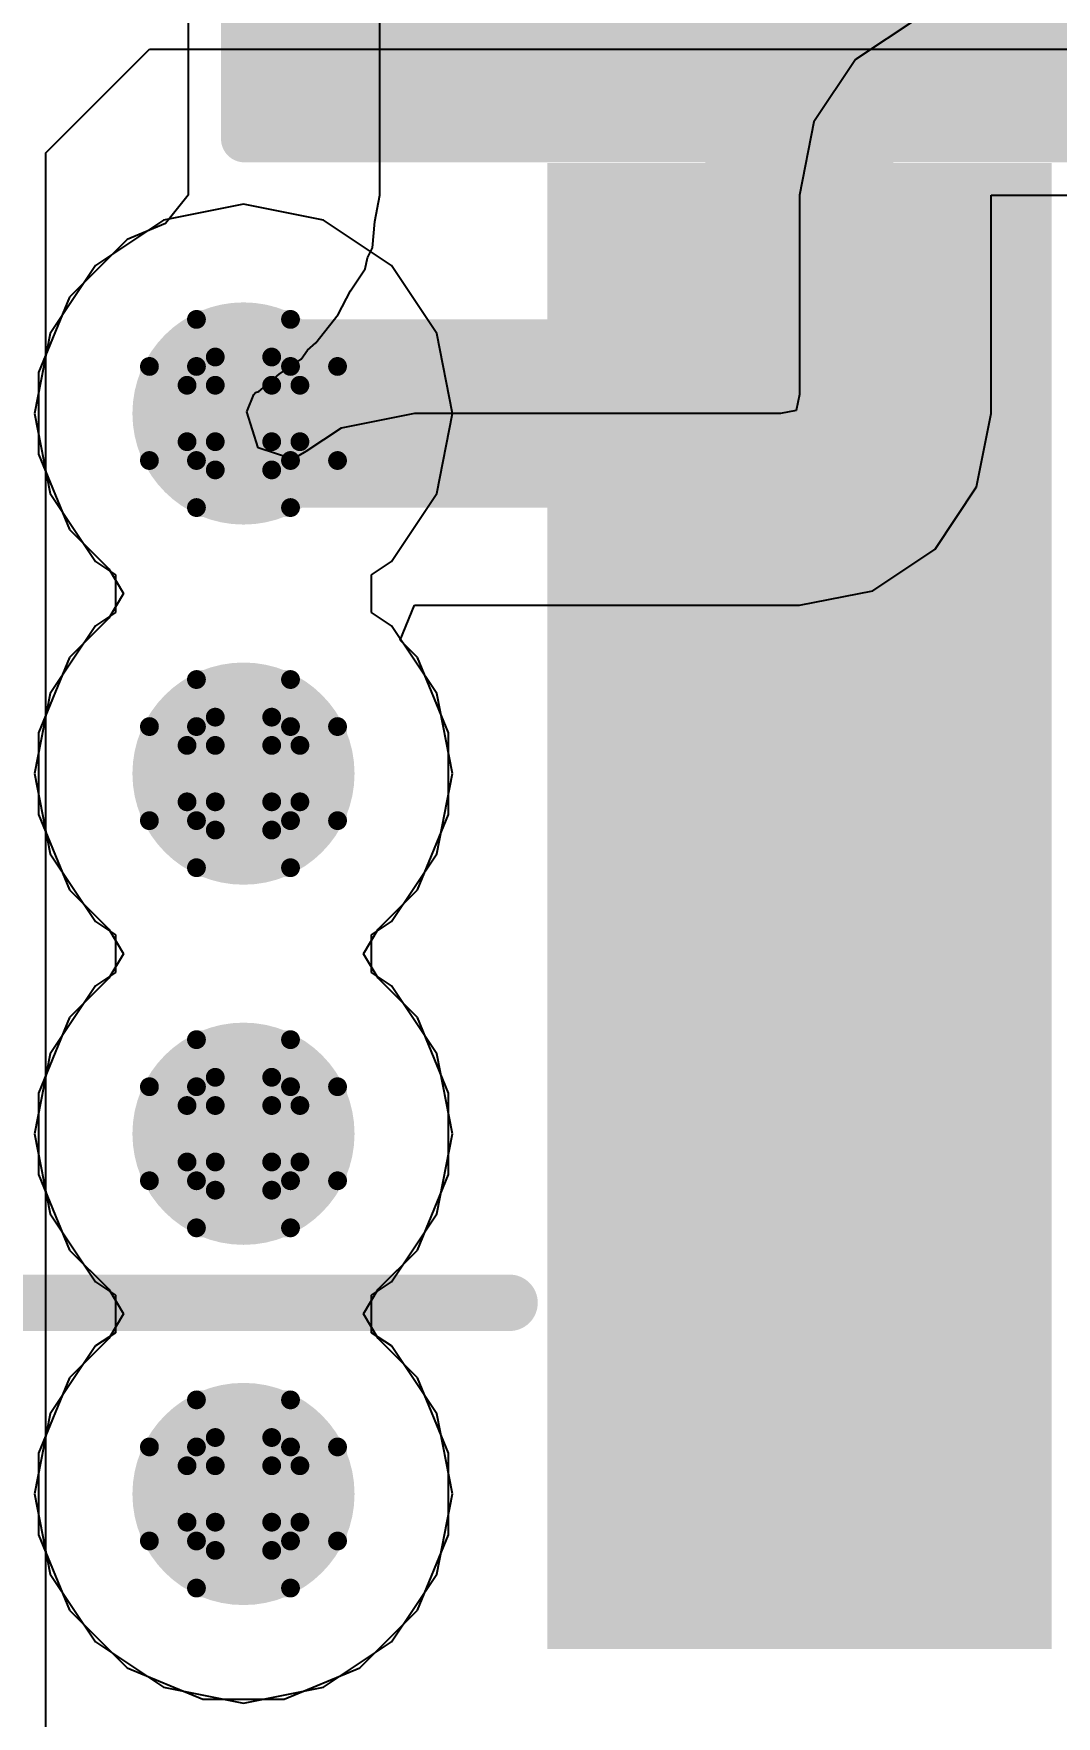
# Model space of a CAD drawing. Header units: inches. Extents: x 0 to 198, y 0 to 199.
# Drawn here: x 5.9485 to 6.0572, y 2.6369 to 2.8157 of the extents above; entities that cross this region are included whole.
import ezdxf

# ---------------------------------------------------------------- set-up
doc = ezdxf.new("R2010")
doc.units = ezdxf.units.IN
doc.header["$MEASUREMENT"] = 0
for name, color, linetype in [('Bottom Layer', 5, 'Continuous'), ('Bottom Overlay', 54, 'Continuous'), ('Bottom Paste', 16, 'Continuous'), ('Bottom Solder', 6, 'Continuous'), ('Drill Drawing', 1, 'Continuous'), ('Layer 1', 16, 'Continuous'), ('Layer 2', 76, 'Continuous'), ('Top Layer', 1, 'Continuous'), ('Top Overlay', 2, 'Continuous'), ('Top Paste', 8, 'Continuous'), ('Top Solder', 216, 'Continuous'), ('Via Holes', 16, 'Continuous')]:
    doc.layers.add(name, color=color, linetype=linetype)
doc.styles.add('Arial', font='', dxfattribs={"height": 0.2})
doc.styles.get('Arial').set_extended_font_data('Arial')

# ---------------------------------------------------------------- blocks, each defined once
blk = doc.blocks.new('C___1210_B_368')
at = {"layer": 'Bottom Layer'}
for points in [[(-0.08, 0.055), (-0.02, 0.055), (-0.02, -0.055), (-0.08, -0.055)], [(0.02, 0.055), (0.08, 0.055), (0.08, -0.055), (0.02, -0.055)]]:
    blk.add_hatch(color=5, dxfattribs=at).paths.add_polyline_path(points)
at = {"layer": 'Bottom Paste'}
for points in [[(-0.08, 0.055), (-0.02, 0.055), (-0.02, -0.055), (-0.08, -0.055)], [(0.02, 0.055), (0.08, 0.055), (0.08, -0.055), (0.02, -0.055)]]:
    blk.add_hatch(color=16, dxfattribs=at).paths.add_polyline_path(points)
at = {"layer": 'Bottom Solder'}
for points in [[(-0.084, 0.059), (-0.016, 0.059), (-0.016, -0.059), (-0.084, -0.059)], [(0.016, 0.059), (0.084, 0.059), (0.084, -0.059), (0.016, -0.059)]]:
    blk.add_hatch(color=6, dxfattribs=at).paths.add_polyline_path(points)
at = {"layer": 'Bottom Overlay'}
for points in [[(-0.084, 0.059, 0.005, 0.005, 0), (-0.084, -0.059, 0.005, 0.005, 0)], [(-0.084, 0.059, 0.005, 0.005, 0), (-0.023, 0.059, 0.005, 0.005, 0)], [(0.023, 0.059, 0.005, 0.005, 0), (0.084, 0.059, 0.005, 0.005, 0)], [(0.084, 0.059, 0.005, 0.005, 0), (0.084, -0.059, 0.005, 0.005, 0)], [(-0.084, -0.059, 0.005, 0.005, 0), (-0.023, -0.059, 0.005, 0.005, 0)], [(0.023, -0.059, 0.005, 0.005, 0), (0.084, -0.059, 0.005, 0.005, 0)]]:
    blk.add_lwpolyline(points, format="xyseb", dxfattribs=at)
for points in [[(-0.08525, 0.059, 0.0025, 0.0025, 1), (-0.08275, 0.059, 0.0025, 0.0025, 1)], [(-0.08525, 0.059, 0.0025, 0.0025, 1), (-0.08275, 0.059, 0.0025, 0.0025, 1)], [(-0.02425, 0.059, 0.0025, 0.0025, 1), (-0.02175, 0.059, 0.0025, 0.0025, 1)], [(0.02175, 0.059, 0.0025, 0.0025, 1), (0.02425, 0.059, 0.0025, 0.0025, 1)], [(0.08275, 0.059, 0.0025, 0.0025, 1), (0.08525, 0.059, 0.0025, 0.0025, 1)], [(0.08275, 0.059, 0.0025, 0.0025, 1), (0.08525, 0.059, 0.0025, 0.0025, 1)], [(-0.08525, -0.059, 0.0025, 0.0025, 1), (-0.08275, -0.059, 0.0025, 0.0025, 1)], [(-0.08525, -0.059, 0.0025, 0.0025, 1), (-0.08275, -0.059, 0.0025, 0.0025, 1)], [(-0.02425, -0.059, 0.0025, 0.0025, 1), (-0.02175, -0.059, 0.0025, 0.0025, 1)], [(0.02175, -0.059, 0.0025, 0.0025, 1), (0.02425, -0.059, 0.0025, 0.0025, 1)], [(0.08275, -0.059, 0.0025, 0.0025, 1), (0.08525, -0.059, 0.0025, 0.0025, 1)], [(0.08275, -0.059, 0.0025, 0.0025, 1), (0.08525, -0.059, 0.0025, 0.0025, 1)]]:
    blk.add_lwpolyline(points, format="xyseb", close=True, dxfattribs=at)
blk = doc.blocks.new('OVZ121M1VTR_1013_369')
at = {"layer": 'Top Layer'}
blk.add_hatch(color=1, dxfattribs=at).paths.add_polyline_path([(0.08858, 0.02482), (0.24251, 0.02482), (0.24251, -0.02482), (0.08858, -0.02482)])
at = {"layer": 'Top Paste'}
blk.add_hatch(color=8, dxfattribs=at).paths.add_polyline_path([(0.08858, 0.02482), (0.24251, 0.02482), (0.24251, -0.02482), (0.08858, -0.02482)])
at = {"layer": 'Top Solder'}
blk.add_hatch(color=216, dxfattribs=at).paths.add_polyline_path([(0.08658, 0.02682), (0.24451, 0.02682), (0.24451, -0.02682), (0.08658, -0.02682)])
at = {"layer": 'Top Overlay'}
blk.add_lwpolyline([(0.20772, -0.20772, 0.006, 0.006, 0), (0.20772, -0.03082, 0.006, 0.006, 0)], format="xyseb", dxfattribs=at)
blk.add_lwpolyline([(0.20622, -0.03082, 0.003, 0.003, 1), (0.20922, -0.03082, 0.003, 0.003, 1)], format="xyseb", close=True, dxfattribs=at)

msp = doc.modelspace()

# ---------------------------------------------------------------- hatches: boundary and pattern name
at = {"layer": 'Bottom Layer'}
h = msp.add_hatch(color=5, dxfattribs=at)
edge = h.paths.add_edge_path()
edge.add_arc((5.97078, 2.77534), 0.01181, 0, 360)
h = msp.add_hatch(color=5, dxfattribs=at)
edge = h.paths.add_edge_path()
edge.add_arc((5.97078, 2.73706), 0.01181, 0, 360)
h = msp.add_hatch(color=5, dxfattribs=at)
edge = h.paths.add_edge_path()
edge.add_arc((5.97078, 2.69878), 0.01181, 0, 360)
h = msp.add_hatch(color=5, dxfattribs=at)
edge = h.paths.add_edge_path()
edge.add_arc((5.97078, 2.66049), 0.01181, 0, 360)
at = {"layer": 'Layer 1'}
h = msp.add_hatch(color=16, dxfattribs=at)
edge = h.paths.add_edge_path()
edge.add_arc((5.97078, 2.77534), 0.01181, 0, 360)
h = msp.add_hatch(color=16, dxfattribs=at)
edge = h.paths.add_edge_path()
edge.add_arc((5.97078, 2.73706), 0.01181, 0, 360)
h = msp.add_hatch(color=16, dxfattribs=at)
edge = h.paths.add_edge_path()
edge.add_arc((5.97078, 2.69878), 0.01181, 0, 360)
h = msp.add_hatch(color=16, dxfattribs=at)
edge = h.paths.add_edge_path()
edge.add_arc((5.97078, 2.66049), 0.01181, 0, 360)
at = {"layer": 'Layer 2'}
h = msp.add_hatch(color=76, dxfattribs=at)
edge = h.paths.add_edge_path()
edge.add_arc((5.97078, 2.77534), 0.01181, 0, 360)
h = msp.add_hatch(color=76, dxfattribs=at)
edge = h.paths.add_edge_path()
edge.add_arc((5.97078, 2.73706), 0.01181, 0, 360)
h = msp.add_hatch(color=76, dxfattribs=at)
edge = h.paths.add_edge_path()
edge.add_arc((5.97078, 2.69878), 0.01181, 0, 360)
h = msp.add_hatch(color=76, dxfattribs=at)
edge = h.paths.add_edge_path()
edge.add_arc((5.97078, 2.66049), 0.01181, 0, 360)
at = {"layer": 'Top Layer'}
h = msp.add_hatch(color=1, dxfattribs=at)
edge = h.paths.add_edge_path()
edge.add_arc((5.97078, 2.77534), 0.01181, 0, 360)
h = msp.add_hatch(color=1, dxfattribs=at)
edge = h.paths.add_edge_path()
edge.add_arc((5.97078, 2.73706), 0.01181, 0, 360)
h = msp.add_hatch(color=1, dxfattribs=at)
edge = h.paths.add_edge_path()
edge.add_arc((5.97078, 2.69878), 0.01181, 0, 360)
h = msp.add_hatch(color=1, dxfattribs=at)
edge = h.paths.add_edge_path()
edge.add_arc((5.97078, 2.66049), 0.01181, 0, 360)
at = {"layer": 'Via Holes'}
h = msp.add_hatch(color=7, dxfattribs=at)
edge = h.paths.add_edge_path()
edge.add_arc((5.97078, 2.77534), 0.00591, 0, 360)
h = msp.add_hatch(color=7, dxfattribs=at)
edge = h.paths.add_edge_path()
edge.add_arc((5.97078, 2.73706), 0.00591, 0, 360)
h = msp.add_hatch(color=7, dxfattribs=at)
edge = h.paths.add_edge_path()
edge.add_arc((5.97078, 2.69878), 0.00591, 0, 360)
h = msp.add_hatch(color=7, dxfattribs=at)
edge = h.paths.add_edge_path()
edge.add_arc((5.97078, 2.66049), 0.00591, 0, 360)

# ---------------------------------------------------------------- linework, layer by layer
at = {"layer": 'Bottom Layer'}
for p, q in [((5.96489, 2.83814), (5.96489, 2.79853)), ((5.98528, 2.79853), (5.98528, 2.83814)), ((6.04248, 2.81737), (6.03586, 2.81295)), ((6.03586, 2.81295), (6.03144, 2.80633)), ((6.03144, 2.80633), (6.02989, 2.79853)), ((5.96489, 2.79853), (5.9625, 2.79552)), ((5.98473, 2.79575), (5.98528, 2.79853)), ((6.02989, 2.79853), (6.02989, 2.77735)), ((6.05028, 2.77534), (6.05028, 2.79853)), ((6.05028, 2.79853), (6.07653, 2.79853)), ((5.9845, 2.79293), (5.98473, 2.79575)), ((5.95843, 2.79383), (5.95229, 2.78769)), ((5.9625, 2.79552), (5.95843, 2.79383)), ((5.98396, 2.79188), (5.9845, 2.79293)), ((5.98216, 2.78837), (5.98373, 2.79072)), ((5.98373, 2.79072), (5.98396, 2.79188)), ((5.95229, 2.78769), (5.94897, 2.77968)), ((5.98086, 2.78585), (5.98216, 2.78837)), ((5.97847, 2.78284), (5.98086, 2.78585)), ((5.97692, 2.7811), (5.97758, 2.78208)), ((5.97758, 2.78208), (5.97847, 2.78284)), ((5.94897, 2.77968), (5.94897, 2.771)), ((5.97241, 2.77769), (5.97457, 2.77953)), ((5.97457, 2.77953), (5.97692, 2.7811)), ((5.97207, 2.77758), (5.97241, 2.77769)), ((5.97115, 2.77553), (5.97189, 2.77737)), ((5.97189, 2.77737), (5.97207, 2.77758)), ((6.02989, 2.77735), (6.02956, 2.77567)), ((5.97235, 2.7717), (5.97115, 2.77553)), ((5.98897, 2.77534), (5.98116, 2.77379)), ((6.02788, 2.77534), (5.98897, 2.77534)), ((5.98897, 2.77534), (5.98897, 2.77534)), ((6.02956, 2.77567), (6.02788, 2.77534)), ((6.04873, 2.76754), (6.05028, 2.77534)), ((5.98116, 2.77379), (5.97742, 2.77129)), ((5.94897, 2.771), (5.95229, 2.76299)), ((5.97603, 2.7705), (5.97235, 2.7717)), ((5.97742, 2.77129), (5.97603, 2.7705)), ((6.04431, 2.76092), (6.04873, 2.76754)), ((5.95229, 2.76299), (5.95647, 2.75881)), ((6.0377, 2.7565), (6.04431, 2.76092)), ((5.95647, 2.75881), (5.95804, 2.7562)), ((6.02989, 2.75495), (6.0377, 2.7565)), ((5.95804, 2.7562), (5.95647, 2.75359)), ((5.98743, 2.75125), (5.98897, 2.75495)), ((5.98897, 2.75495), (6.02989, 2.75495)), ((5.95647, 2.75359), (5.95229, 2.74941)), ((5.98927, 2.74941), (5.98743, 2.75125)), ((5.95229, 2.74941), (5.94897, 2.7414)), ((5.99259, 2.7414), (5.98927, 2.74941)), ((5.94897, 2.7414), (5.94897, 2.73272)), ((5.99259, 2.73272), (5.99259, 2.7414)), ((5.94897, 2.73272), (5.95229, 2.7247)), ((5.98927, 2.7247), (5.99259, 2.73272)), ((5.95229, 2.7247), (5.95647, 2.72053)), ((5.9851, 2.72053), (5.98927, 2.7247)), ((5.95647, 2.72053), (5.95804, 2.71792)), ((5.98353, 2.71792), (5.9851, 2.72053)), ((5.95804, 2.71792), (5.95647, 2.7153)), ((5.9851, 2.7153), (5.98353, 2.71792)), ((5.95647, 2.7153), (5.95229, 2.71113)), ((5.98927, 2.71113), (5.9851, 2.7153)), ((5.95229, 2.71113), (5.94897, 2.70311)), ((5.99259, 2.70311), (5.98927, 2.71113)), ((5.94897, 2.70311), (5.94897, 2.69444)), ((5.99259, 2.69444), (5.99259, 2.70311)), ((5.94897, 2.69444), (5.95229, 2.68642)), ((5.98927, 2.68642), (5.99259, 2.69444)), ((5.95229, 2.68642), (5.95647, 2.68225)), ((5.9851, 2.68225), (5.98927, 2.68642)), ((5.95647, 2.68225), (5.95804, 2.67963)), ((5.98353, 2.67963), (5.9851, 2.68225)), ((5.95804, 2.67963), (5.95647, 2.67702)), ((5.9851, 2.67702), (5.98353, 2.67963)), ((5.95647, 2.67702), (5.95229, 2.67285)), ((5.98927, 2.67285), (5.9851, 2.67702)), ((5.95229, 2.67285), (5.94897, 2.66483)), ((5.99259, 2.66483), (5.98927, 2.67285)), ((5.94897, 2.66483), (5.94897, 2.65616)), ((5.99259, 2.65616), (5.99259, 2.66483)), ((5.94897, 2.65616), (5.95229, 2.64814)), ((5.98927, 2.64814), (5.99259, 2.65616)), ((5.95229, 2.64814), (5.95843, 2.642)), ((5.98314, 2.642), (5.98927, 2.64814)), ((5.95843, 2.642), (5.96645, 2.63868)), ((5.97512, 2.63868), (5.98314, 2.642)), ((5.96645, 2.63868), (5.97512, 2.63868))]:
    msp.add_line(p, q, dxfattribs=at)
for points in [[(6.02989, 2.77534, 0.02, 0.02, 0), (6.02989, 2.83853, 0.02, 0.02, 0)], [(5.97078, 2.77534, 0.02, 0.02, 0), (6.02989, 2.77534, 0.02, 0.02, 0)]]:
    msp.add_lwpolyline(points, format="xyseb", dxfattribs=at)
for points in [[(5.96578, 2.77534, 0.01, 0.01, 1), (5.97578, 2.77534, 0.01, 0.01, 1)], [(6.02489, 2.77534, 0.01, 0.01, 1), (6.03489, 2.77534, 0.01, 0.01, 1)], [(6.02489, 2.77534, 0.01, 0.01, 1), (6.03489, 2.77534, 0.01, 0.01, 1)]]:
    msp.add_lwpolyline(points, format="xyseb", close=True, dxfattribs=at)
at = {"layer": 'Drill Drawing'}
for points in [[(5.96578, 2.78034, 0.002, 0.002, 0), (5.96578, 2.78534, 0.002, 0.002, 0)], [(5.96578, 2.78534, 0.002, 0.002, 0), (5.97578, 2.78534, 0.002, 0.002, 0)], [(5.97578, 2.78034, 0.002, 0.002, 0), (5.97578, 2.78534, 0.002, 0.002, 0)], [(5.96078, 2.77034, 0.002, 0.002, 0), (5.96078, 2.78034, 0.002, 0.002, 0)], [(5.96078, 2.78034, 0.002, 0.002, 0), (5.96578, 2.78034, 0.002, 0.002, 0)], [(5.96778, 2.77834, 0.002, 0.002, 0), (5.96778, 2.78134, 0.002, 0.002, 0)], [(5.96778, 2.78134, 0.002, 0.002, 0), (5.97378, 2.78134, 0.002, 0.002, 0)], [(5.97378, 2.77834, 0.002, 0.002, 0), (5.97378, 2.78134, 0.002, 0.002, 0)], [(5.97578, 2.78034, 0.002, 0.002, 0), (5.98078, 2.78034, 0.002, 0.002, 0)], [(5.98078, 2.77034, 0.002, 0.002, 0), (5.98078, 2.78034, 0.002, 0.002, 0)], [(5.96478, 2.77234, 0.002, 0.002, 0), (5.96478, 2.77834, 0.002, 0.002, 0)], [(5.96478, 2.77834, 0.002, 0.002, 0), (5.96778, 2.77834, 0.002, 0.002, 0)], [(5.97378, 2.77834, 0.002, 0.002, 0), (5.97678, 2.77834, 0.002, 0.002, 0)], [(5.97678, 2.77234, 0.002, 0.002, 0), (5.97678, 2.77834, 0.002, 0.002, 0)], [(5.96478, 2.77234, 0.002, 0.002, 0), (5.96778, 2.77234, 0.002, 0.002, 0)], [(5.96778, 2.76934, 0.002, 0.002, 0), (5.96778, 2.77234, 0.002, 0.002, 0)], [(5.97378, 2.77234, 0.002, 0.002, 0), (5.97678, 2.77234, 0.002, 0.002, 0)], [(5.97378, 2.76934, 0.002, 0.002, 0), (5.97378, 2.77234, 0.002, 0.002, 0)], [(5.96078, 2.77034, 0.002, 0.002, 0), (5.96578, 2.77034, 0.002, 0.002, 0)], [(5.96578, 2.76534, 0.002, 0.002, 0), (5.96578, 2.77034, 0.002, 0.002, 0)], [(5.97578, 2.77034, 0.002, 0.002, 0), (5.98078, 2.77034, 0.002, 0.002, 0)], [(5.97578, 2.76534, 0.002, 0.002, 0), (5.97578, 2.77034, 0.002, 0.002, 0)], [(5.96778, 2.76934, 0.002, 0.002, 0), (5.97378, 2.76934, 0.002, 0.002, 0)], [(5.96578, 2.76534, 0.002, 0.002, 0), (5.97578, 2.76534, 0.002, 0.002, 0)], [(5.96578, 2.74206, 0.002, 0.002, 0), (5.96578, 2.74706, 0.002, 0.002, 0)], [(5.96578, 2.74706, 0.002, 0.002, 0), (5.97578, 2.74706, 0.002, 0.002, 0)], [(5.97578, 2.74206, 0.002, 0.002, 0), (5.97578, 2.74706, 0.002, 0.002, 0)], [(5.96778, 2.74006, 0.002, 0.002, 0), (5.96778, 2.74306, 0.002, 0.002, 0)], [(5.96778, 2.74306, 0.002, 0.002, 0), (5.97378, 2.74306, 0.002, 0.002, 0)], [(5.97378, 2.74006, 0.002, 0.002, 0), (5.97378, 2.74306, 0.002, 0.002, 0)], [(5.96078, 2.73206, 0.002, 0.002, 0), (5.96078, 2.74206, 0.002, 0.002, 0)], [(5.96078, 2.74206, 0.002, 0.002, 0), (5.96578, 2.74206, 0.002, 0.002, 0)], [(5.97578, 2.74206, 0.002, 0.002, 0), (5.98078, 2.74206, 0.002, 0.002, 0)], [(5.98078, 2.73206, 0.002, 0.002, 0), (5.98078, 2.74206, 0.002, 0.002, 0)], [(5.96478, 2.73406, 0.002, 0.002, 0), (5.96478, 2.74006, 0.002, 0.002, 0)], [(5.96478, 2.74006, 0.002, 0.002, 0), (5.96778, 2.74006, 0.002, 0.002, 0)], [(5.97378, 2.74006, 0.002, 0.002, 0), (5.97678, 2.74006, 0.002, 0.002, 0)], [(5.97678, 2.73406, 0.002, 0.002, 0), (5.97678, 2.74006, 0.002, 0.002, 0)], [(5.96478, 2.73406, 0.002, 0.002, 0), (5.96778, 2.73406, 0.002, 0.002, 0)], [(5.96778, 2.73106, 0.002, 0.002, 0), (5.96778, 2.73406, 0.002, 0.002, 0)], [(5.97378, 2.73406, 0.002, 0.002, 0), (5.97678, 2.73406, 0.002, 0.002, 0)], [(5.97378, 2.73106, 0.002, 0.002, 0), (5.97378, 2.73406, 0.002, 0.002, 0)], [(5.96078, 2.73206, 0.002, 0.002, 0), (5.96578, 2.73206, 0.002, 0.002, 0)], [(5.96578, 2.72706, 0.002, 0.002, 0), (5.96578, 2.73206, 0.002, 0.002, 0)], [(5.97578, 2.73206, 0.002, 0.002, 0), (5.98078, 2.73206, 0.002, 0.002, 0)], [(5.97578, 2.72706, 0.002, 0.002, 0), (5.97578, 2.73206, 0.002, 0.002, 0)], [(5.96778, 2.73106, 0.002, 0.002, 0), (5.97378, 2.73106, 0.002, 0.002, 0)], [(5.96578, 2.72706, 0.002, 0.002, 0), (5.97578, 2.72706, 0.002, 0.002, 0)], [(5.96578, 2.70378, 0.002, 0.002, 0), (5.96578, 2.70878, 0.002, 0.002, 0)], [(5.96578, 2.70878, 0.002, 0.002, 0), (5.97578, 2.70878, 0.002, 0.002, 0)], [(5.97578, 2.70378, 0.002, 0.002, 0), (5.97578, 2.70878, 0.002, 0.002, 0)], [(5.96078, 2.69378, 0.002, 0.002, 0), (5.96078, 2.70378, 0.002, 0.002, 0)], [(5.96078, 2.70378, 0.002, 0.002, 0), (5.96578, 2.70378, 0.002, 0.002, 0)], [(5.96778, 2.70178, 0.002, 0.002, 0), (5.96778, 2.70478, 0.002, 0.002, 0)], [(5.96778, 2.70478, 0.002, 0.002, 0), (5.97378, 2.70478, 0.002, 0.002, 0)], [(5.97378, 2.70178, 0.002, 0.002, 0), (5.97378, 2.70478, 0.002, 0.002, 0)], [(5.97578, 2.70378, 0.002, 0.002, 0), (5.98078, 2.70378, 0.002, 0.002, 0)], [(5.98078, 2.69378, 0.002, 0.002, 0), (5.98078, 2.70378, 0.002, 0.002, 0)], [(5.96478, 2.69578, 0.002, 0.002, 0), (5.96478, 2.70178, 0.002, 0.002, 0)], [(5.96478, 2.70178, 0.002, 0.002, 0), (5.96778, 2.70178, 0.002, 0.002, 0)], [(5.97378, 2.70178, 0.002, 0.002, 0), (5.97678, 2.70178, 0.002, 0.002, 0)], [(5.97678, 2.69578, 0.002, 0.002, 0), (5.97678, 2.70178, 0.002, 0.002, 0)], [(5.96478, 2.69578, 0.002, 0.002, 0), (5.96778, 2.69578, 0.002, 0.002, 0)], [(5.96778, 2.69278, 0.002, 0.002, 0), (5.96778, 2.69578, 0.002, 0.002, 0)], [(5.97378, 2.69578, 0.002, 0.002, 0), (5.97678, 2.69578, 0.002, 0.002, 0)], [(5.97378, 2.69278, 0.002, 0.002, 0), (5.97378, 2.69578, 0.002, 0.002, 0)], [(5.96078, 2.69378, 0.002, 0.002, 0), (5.96578, 2.69378, 0.002, 0.002, 0)], [(5.96578, 2.68878, 0.002, 0.002, 0), (5.96578, 2.69378, 0.002, 0.002, 0)], [(5.96778, 2.69278, 0.002, 0.002, 0), (5.97378, 2.69278, 0.002, 0.002, 0)], [(5.97578, 2.69378, 0.002, 0.002, 0), (5.98078, 2.69378, 0.002, 0.002, 0)], [(5.97578, 2.68878, 0.002, 0.002, 0), (5.97578, 2.69378, 0.002, 0.002, 0)], [(5.96578, 2.68878, 0.002, 0.002, 0), (5.97578, 2.68878, 0.002, 0.002, 0)], [(5.96578, 2.66549, 0.002, 0.002, 0), (5.96578, 2.67049, 0.002, 0.002, 0)], [(5.96578, 2.67049, 0.002, 0.002, 0), (5.97578, 2.67049, 0.002, 0.002, 0)], [(5.97578, 2.66549, 0.002, 0.002, 0), (5.97578, 2.67049, 0.002, 0.002, 0)], [(5.96778, 2.66349, 0.002, 0.002, 0), (5.96778, 2.66649, 0.002, 0.002, 0)], [(5.96778, 2.66649, 0.002, 0.002, 0), (5.97378, 2.66649, 0.002, 0.002, 0)], [(5.97378, 2.66349, 0.002, 0.002, 0), (5.97378, 2.66649, 0.002, 0.002, 0)], [(5.96078, 2.65549, 0.002, 0.002, 0), (5.96078, 2.66549, 0.002, 0.002, 0)], [(5.96078, 2.66549, 0.002, 0.002, 0), (5.96578, 2.66549, 0.002, 0.002, 0)], [(5.97578, 2.66549, 0.002, 0.002, 0), (5.98078, 2.66549, 0.002, 0.002, 0)], [(5.98078, 2.65549, 0.002, 0.002, 0), (5.98078, 2.66549, 0.002, 0.002, 0)], [(5.96478, 2.65749, 0.002, 0.002, 0), (5.96478, 2.66349, 0.002, 0.002, 0)], [(5.96478, 2.66349, 0.002, 0.002, 0), (5.96778, 2.66349, 0.002, 0.002, 0)], [(5.97378, 2.66349, 0.002, 0.002, 0), (5.97678, 2.66349, 0.002, 0.002, 0)], [(5.97678, 2.65749, 0.002, 0.002, 0), (5.97678, 2.66349, 0.002, 0.002, 0)], [(5.96478, 2.65749, 0.002, 0.002, 0), (5.96778, 2.65749, 0.002, 0.002, 0)], [(5.96778, 2.65449, 0.002, 0.002, 0), (5.96778, 2.65749, 0.002, 0.002, 0)], [(5.97378, 2.65749, 0.002, 0.002, 0), (5.97678, 2.65749, 0.002, 0.002, 0)], [(5.97378, 2.65449, 0.002, 0.002, 0), (5.97378, 2.65749, 0.002, 0.002, 0)], [(5.96078, 2.65549, 0.002, 0.002, 0), (5.96578, 2.65549, 0.002, 0.002, 0)], [(5.96578, 2.65049, 0.002, 0.002, 0), (5.96578, 2.65549, 0.002, 0.002, 0)], [(5.97578, 2.65549, 0.002, 0.002, 0), (5.98078, 2.65549, 0.002, 0.002, 0)], [(5.97578, 2.65049, 0.002, 0.002, 0), (5.97578, 2.65549, 0.002, 0.002, 0)], [(5.96778, 2.65449, 0.002, 0.002, 0), (5.97378, 2.65449, 0.002, 0.002, 0)], [(5.96578, 2.65049, 0.002, 0.002, 0), (5.97578, 2.65049, 0.002, 0.002, 0)]]:
    msp.add_lwpolyline(points, format="xyseb", dxfattribs=at)
for points in [[(5.96528, 2.78534, 0.001, 0.001, 1), (5.96628, 2.78534, 0.001, 0.001, 1)], [(5.96528, 2.78534, 0.001, 0.001, 1), (5.96628, 2.78534, 0.001, 0.001, 1)], [(5.97528, 2.78534, 0.001, 0.001, 1), (5.97628, 2.78534, 0.001, 0.001, 1)], [(5.97528, 2.78534, 0.001, 0.001, 1), (5.97628, 2.78534, 0.001, 0.001, 1)], [(5.96028, 2.78034, 0.001, 0.001, 1), (5.96128, 2.78034, 0.001, 0.001, 1)], [(5.96028, 2.78034, 0.001, 0.001, 1), (5.96128, 2.78034, 0.001, 0.001, 1)], [(5.96528, 2.78034, 0.001, 0.001, 1), (5.96628, 2.78034, 0.001, 0.001, 1)], [(5.96528, 2.78034, 0.001, 0.001, 1), (5.96628, 2.78034, 0.001, 0.001, 1)], [(5.96728, 2.78134, 0.001, 0.001, 1), (5.96828, 2.78134, 0.001, 0.001, 1)], [(5.96728, 2.78134, 0.001, 0.001, 1), (5.96828, 2.78134, 0.001, 0.001, 1)], [(5.97328, 2.78134, 0.001, 0.001, 1), (5.97428, 2.78134, 0.001, 0.001, 1)], [(5.97328, 2.78134, 0.001, 0.001, 1), (5.97428, 2.78134, 0.001, 0.001, 1)], [(5.97528, 2.78034, 0.001, 0.001, 1), (5.97628, 2.78034, 0.001, 0.001, 1)], [(5.97528, 2.78034, 0.001, 0.001, 1), (5.97628, 2.78034, 0.001, 0.001, 1)], [(5.98028, 2.78034, 0.001, 0.001, 1), (5.98128, 2.78034, 0.001, 0.001, 1)], [(5.98028, 2.78034, 0.001, 0.001, 1), (5.98128, 2.78034, 0.001, 0.001, 1)], [(5.96428, 2.77834, 0.001, 0.001, 1), (5.96528, 2.77834, 0.001, 0.001, 1)], [(5.96428, 2.77834, 0.001, 0.001, 1), (5.96528, 2.77834, 0.001, 0.001, 1)], [(5.96728, 2.77834, 0.001, 0.001, 1), (5.96828, 2.77834, 0.001, 0.001, 1)], [(5.96728, 2.77834, 0.001, 0.001, 1), (5.96828, 2.77834, 0.001, 0.001, 1)], [(5.97328, 2.77834, 0.001, 0.001, 1), (5.97428, 2.77834, 0.001, 0.001, 1)], [(5.97328, 2.77834, 0.001, 0.001, 1), (5.97428, 2.77834, 0.001, 0.001, 1)], [(5.97628, 2.77834, 0.001, 0.001, 1), (5.97728, 2.77834, 0.001, 0.001, 1)], [(5.97628, 2.77834, 0.001, 0.001, 1), (5.97728, 2.77834, 0.001, 0.001, 1)], [(5.96428, 2.77234, 0.001, 0.001, 1), (5.96528, 2.77234, 0.001, 0.001, 1)], [(5.96428, 2.77234, 0.001, 0.001, 1), (5.96528, 2.77234, 0.001, 0.001, 1)], [(5.96728, 2.77234, 0.001, 0.001, 1), (5.96828, 2.77234, 0.001, 0.001, 1)], [(5.96728, 2.77234, 0.001, 0.001, 1), (5.96828, 2.77234, 0.001, 0.001, 1)], [(5.97328, 2.77234, 0.001, 0.001, 1), (5.97428, 2.77234, 0.001, 0.001, 1)], [(5.97328, 2.77234, 0.001, 0.001, 1), (5.97428, 2.77234, 0.001, 0.001, 1)], [(5.97628, 2.77234, 0.001, 0.001, 1), (5.97728, 2.77234, 0.001, 0.001, 1)], [(5.97628, 2.77234, 0.001, 0.001, 1), (5.97728, 2.77234, 0.001, 0.001, 1)], [(5.96028, 2.77034, 0.001, 0.001, 1), (5.96128, 2.77034, 0.001, 0.001, 1)], [(5.96028, 2.77034, 0.001, 0.001, 1), (5.96128, 2.77034, 0.001, 0.001, 1)], [(5.96528, 2.77034, 0.001, 0.001, 1), (5.96628, 2.77034, 0.001, 0.001, 1)], [(5.96528, 2.77034, 0.001, 0.001, 1), (5.96628, 2.77034, 0.001, 0.001, 1)], [(5.97528, 2.77034, 0.001, 0.001, 1), (5.97628, 2.77034, 0.001, 0.001, 1)], [(5.97528, 2.77034, 0.001, 0.001, 1), (5.97628, 2.77034, 0.001, 0.001, 1)], [(5.98028, 2.77034, 0.001, 0.001, 1), (5.98128, 2.77034, 0.001, 0.001, 1)], [(5.98028, 2.77034, 0.001, 0.001, 1), (5.98128, 2.77034, 0.001, 0.001, 1)], [(5.96728, 2.76934, 0.001, 0.001, 1), (5.96828, 2.76934, 0.001, 0.001, 1)], [(5.96728, 2.76934, 0.001, 0.001, 1), (5.96828, 2.76934, 0.001, 0.001, 1)], [(5.97328, 2.76934, 0.001, 0.001, 1), (5.97428, 2.76934, 0.001, 0.001, 1)], [(5.97328, 2.76934, 0.001, 0.001, 1), (5.97428, 2.76934, 0.001, 0.001, 1)], [(5.96528, 2.76534, 0.001, 0.001, 1), (5.96628, 2.76534, 0.001, 0.001, 1)], [(5.96528, 2.76534, 0.001, 0.001, 1), (5.96628, 2.76534, 0.001, 0.001, 1)], [(5.97528, 2.76534, 0.001, 0.001, 1), (5.97628, 2.76534, 0.001, 0.001, 1)], [(5.97528, 2.76534, 0.001, 0.001, 1), (5.97628, 2.76534, 0.001, 0.001, 1)], [(5.96528, 2.74706, 0.001, 0.001, 1), (5.96628, 2.74706, 0.001, 0.001, 1)], [(5.96528, 2.74706, 0.001, 0.001, 1), (5.96628, 2.74706, 0.001, 0.001, 1)], [(5.97528, 2.74706, 0.001, 0.001, 1), (5.97628, 2.74706, 0.001, 0.001, 1)], [(5.97528, 2.74706, 0.001, 0.001, 1), (5.97628, 2.74706, 0.001, 0.001, 1)], [(5.96728, 2.74306, 0.001, 0.001, 1), (5.96828, 2.74306, 0.001, 0.001, 1)], [(5.96728, 2.74306, 0.001, 0.001, 1), (5.96828, 2.74306, 0.001, 0.001, 1)], [(5.97328, 2.74306, 0.001, 0.001, 1), (5.97428, 2.74306, 0.001, 0.001, 1)], [(5.97328, 2.74306, 0.001, 0.001, 1), (5.97428, 2.74306, 0.001, 0.001, 1)], [(5.96028, 2.74206, 0.001, 0.001, 1), (5.96128, 2.74206, 0.001, 0.001, 1)], [(5.96028, 2.74206, 0.001, 0.001, 1), (5.96128, 2.74206, 0.001, 0.001, 1)], [(5.96528, 2.74206, 0.001, 0.001, 1), (5.96628, 2.74206, 0.001, 0.001, 1)], [(5.96528, 2.74206, 0.001, 0.001, 1), (5.96628, 2.74206, 0.001, 0.001, 1)], [(5.97528, 2.74206, 0.001, 0.001, 1), (5.97628, 2.74206, 0.001, 0.001, 1)], [(5.97528, 2.74206, 0.001, 0.001, 1), (5.97628, 2.74206, 0.001, 0.001, 1)], [(5.98028, 2.74206, 0.001, 0.001, 1), (5.98128, 2.74206, 0.001, 0.001, 1)], [(5.98028, 2.74206, 0.001, 0.001, 1), (5.98128, 2.74206, 0.001, 0.001, 1)], [(5.96428, 2.74006, 0.001, 0.001, 1), (5.96528, 2.74006, 0.001, 0.001, 1)], [(5.96428, 2.74006, 0.001, 0.001, 1), (5.96528, 2.74006, 0.001, 0.001, 1)], [(5.96728, 2.74006, 0.001, 0.001, 1), (5.96828, 2.74006, 0.001, 0.001, 1)], [(5.96728, 2.74006, 0.001, 0.001, 1), (5.96828, 2.74006, 0.001, 0.001, 1)], [(5.97328, 2.74006, 0.001, 0.001, 1), (5.97428, 2.74006, 0.001, 0.001, 1)], [(5.97328, 2.74006, 0.001, 0.001, 1), (5.97428, 2.74006, 0.001, 0.001, 1)], [(5.97628, 2.74006, 0.001, 0.001, 1), (5.97728, 2.74006, 0.001, 0.001, 1)], [(5.97628, 2.74006, 0.001, 0.001, 1), (5.97728, 2.74006, 0.001, 0.001, 1)], [(5.96428, 2.73406, 0.001, 0.001, 1), (5.96528, 2.73406, 0.001, 0.001, 1)], [(5.96428, 2.73406, 0.001, 0.001, 1), (5.96528, 2.73406, 0.001, 0.001, 1)], [(5.96728, 2.73406, 0.001, 0.001, 1), (5.96828, 2.73406, 0.001, 0.001, 1)], [(5.96728, 2.73406, 0.001, 0.001, 1), (5.96828, 2.73406, 0.001, 0.001, 1)], [(5.97328, 2.73406, 0.001, 0.001, 1), (5.97428, 2.73406, 0.001, 0.001, 1)], [(5.97328, 2.73406, 0.001, 0.001, 1), (5.97428, 2.73406, 0.001, 0.001, 1)], [(5.97628, 2.73406, 0.001, 0.001, 1), (5.97728, 2.73406, 0.001, 0.001, 1)], [(5.97628, 2.73406, 0.001, 0.001, 1), (5.97728, 2.73406, 0.001, 0.001, 1)], [(5.96028, 2.73206, 0.001, 0.001, 1), (5.96128, 2.73206, 0.001, 0.001, 1)], [(5.96028, 2.73206, 0.001, 0.001, 1), (5.96128, 2.73206, 0.001, 0.001, 1)], [(5.96528, 2.73206, 0.001, 0.001, 1), (5.96628, 2.73206, 0.001, 0.001, 1)], [(5.96528, 2.73206, 0.001, 0.001, 1), (5.96628, 2.73206, 0.001, 0.001, 1)], [(5.97528, 2.73206, 0.001, 0.001, 1), (5.97628, 2.73206, 0.001, 0.001, 1)], [(5.97528, 2.73206, 0.001, 0.001, 1), (5.97628, 2.73206, 0.001, 0.001, 1)], [(5.98028, 2.73206, 0.001, 0.001, 1), (5.98128, 2.73206, 0.001, 0.001, 1)], [(5.98028, 2.73206, 0.001, 0.001, 1), (5.98128, 2.73206, 0.001, 0.001, 1)], [(5.96728, 2.73106, 0.001, 0.001, 1), (5.96828, 2.73106, 0.001, 0.001, 1)], [(5.96728, 2.73106, 0.001, 0.001, 1), (5.96828, 2.73106, 0.001, 0.001, 1)], [(5.97328, 2.73106, 0.001, 0.001, 1), (5.97428, 2.73106, 0.001, 0.001, 1)], [(5.97328, 2.73106, 0.001, 0.001, 1), (5.97428, 2.73106, 0.001, 0.001, 1)], [(5.96528, 2.72706, 0.001, 0.001, 1), (5.96628, 2.72706, 0.001, 0.001, 1)], [(5.96528, 2.72706, 0.001, 0.001, 1), (5.96628, 2.72706, 0.001, 0.001, 1)], [(5.97528, 2.72706, 0.001, 0.001, 1), (5.97628, 2.72706, 0.001, 0.001, 1)], [(5.97528, 2.72706, 0.001, 0.001, 1), (5.97628, 2.72706, 0.001, 0.001, 1)], [(5.96528, 2.70878, 0.001, 0.001, 1), (5.96628, 2.70878, 0.001, 0.001, 1)], [(5.96528, 2.70878, 0.001, 0.001, 1), (5.96628, 2.70878, 0.001, 0.001, 1)], [(5.97528, 2.70878, 0.001, 0.001, 1), (5.97628, 2.70878, 0.001, 0.001, 1)], [(5.97528, 2.70878, 0.001, 0.001, 1), (5.97628, 2.70878, 0.001, 0.001, 1)], [(5.96028, 2.70378, 0.001, 0.001, 1), (5.96128, 2.70378, 0.001, 0.001, 1)], [(5.96028, 2.70378, 0.001, 0.001, 1), (5.96128, 2.70378, 0.001, 0.001, 1)], [(5.96528, 2.70378, 0.001, 0.001, 1), (5.96628, 2.70378, 0.001, 0.001, 1)], [(5.96528, 2.70378, 0.001, 0.001, 1), (5.96628, 2.70378, 0.001, 0.001, 1)], [(5.96728, 2.70478, 0.001, 0.001, 1), (5.96828, 2.70478, 0.001, 0.001, 1)], [(5.96728, 2.70478, 0.001, 0.001, 1), (5.96828, 2.70478, 0.001, 0.001, 1)], [(5.97328, 2.70478, 0.001, 0.001, 1), (5.97428, 2.70478, 0.001, 0.001, 1)], [(5.97328, 2.70478, 0.001, 0.001, 1), (5.97428, 2.70478, 0.001, 0.001, 1)], [(5.97528, 2.70378, 0.001, 0.001, 1), (5.97628, 2.70378, 0.001, 0.001, 1)], [(5.97528, 2.70378, 0.001, 0.001, 1), (5.97628, 2.70378, 0.001, 0.001, 1)], [(5.98028, 2.70378, 0.001, 0.001, 1), (5.98128, 2.70378, 0.001, 0.001, 1)], [(5.98028, 2.70378, 0.001, 0.001, 1), (5.98128, 2.70378, 0.001, 0.001, 1)], [(5.96428, 2.70178, 0.001, 0.001, 1), (5.96528, 2.70178, 0.001, 0.001, 1)], [(5.96428, 2.70178, 0.001, 0.001, 1), (5.96528, 2.70178, 0.001, 0.001, 1)], [(5.96728, 2.70178, 0.001, 0.001, 1), (5.96828, 2.70178, 0.001, 0.001, 1)], [(5.96728, 2.70178, 0.001, 0.001, 1), (5.96828, 2.70178, 0.001, 0.001, 1)], [(5.97328, 2.70178, 0.001, 0.001, 1), (5.97428, 2.70178, 0.001, 0.001, 1)], [(5.97328, 2.70178, 0.001, 0.001, 1), (5.97428, 2.70178, 0.001, 0.001, 1)], [(5.97628, 2.70178, 0.001, 0.001, 1), (5.97728, 2.70178, 0.001, 0.001, 1)], [(5.97628, 2.70178, 0.001, 0.001, 1), (5.97728, 2.70178, 0.001, 0.001, 1)], [(5.96428, 2.69578, 0.001, 0.001, 1), (5.96528, 2.69578, 0.001, 0.001, 1)], [(5.96428, 2.69578, 0.001, 0.001, 1), (5.96528, 2.69578, 0.001, 0.001, 1)], [(5.96728, 2.69578, 0.001, 0.001, 1), (5.96828, 2.69578, 0.001, 0.001, 1)], [(5.96728, 2.69578, 0.001, 0.001, 1), (5.96828, 2.69578, 0.001, 0.001, 1)], [(5.97328, 2.69578, 0.001, 0.001, 1), (5.97428, 2.69578, 0.001, 0.001, 1)], [(5.97328, 2.69578, 0.001, 0.001, 1), (5.97428, 2.69578, 0.001, 0.001, 1)], [(5.97628, 2.69578, 0.001, 0.001, 1), (5.97728, 2.69578, 0.001, 0.001, 1)], [(5.97628, 2.69578, 0.001, 0.001, 1), (5.97728, 2.69578, 0.001, 0.001, 1)], [(5.96028, 2.69378, 0.001, 0.001, 1), (5.96128, 2.69378, 0.001, 0.001, 1)], [(5.96028, 2.69378, 0.001, 0.001, 1), (5.96128, 2.69378, 0.001, 0.001, 1)], [(5.96528, 2.69378, 0.001, 0.001, 1), (5.96628, 2.69378, 0.001, 0.001, 1)], [(5.96528, 2.69378, 0.001, 0.001, 1), (5.96628, 2.69378, 0.001, 0.001, 1)], [(5.96728, 2.69278, 0.001, 0.001, 1), (5.96828, 2.69278, 0.001, 0.001, 1)], [(5.96728, 2.69278, 0.001, 0.001, 1), (5.96828, 2.69278, 0.001, 0.001, 1)], [(5.97328, 2.69278, 0.001, 0.001, 1), (5.97428, 2.69278, 0.001, 0.001, 1)], [(5.97328, 2.69278, 0.001, 0.001, 1), (5.97428, 2.69278, 0.001, 0.001, 1)], [(5.97528, 2.69378, 0.001, 0.001, 1), (5.97628, 2.69378, 0.001, 0.001, 1)], [(5.97528, 2.69378, 0.001, 0.001, 1), (5.97628, 2.69378, 0.001, 0.001, 1)], [(5.98028, 2.69378, 0.001, 0.001, 1), (5.98128, 2.69378, 0.001, 0.001, 1)], [(5.98028, 2.69378, 0.001, 0.001, 1), (5.98128, 2.69378, 0.001, 0.001, 1)], [(5.96528, 2.68878, 0.001, 0.001, 1), (5.96628, 2.68878, 0.001, 0.001, 1)], [(5.96528, 2.68878, 0.001, 0.001, 1), (5.96628, 2.68878, 0.001, 0.001, 1)], [(5.97528, 2.68878, 0.001, 0.001, 1), (5.97628, 2.68878, 0.001, 0.001, 1)], [(5.97528, 2.68878, 0.001, 0.001, 1), (5.97628, 2.68878, 0.001, 0.001, 1)], [(5.96528, 2.67049, 0.001, 0.001, 1), (5.96628, 2.67049, 0.001, 0.001, 1)], [(5.96528, 2.67049, 0.001, 0.001, 1), (5.96628, 2.67049, 0.001, 0.001, 1)], [(5.97528, 2.67049, 0.001, 0.001, 1), (5.97628, 2.67049, 0.001, 0.001, 1)], [(5.97528, 2.67049, 0.001, 0.001, 1), (5.97628, 2.67049, 0.001, 0.001, 1)], [(5.96728, 2.66649, 0.001, 0.001, 1), (5.96828, 2.66649, 0.001, 0.001, 1)], [(5.96728, 2.66649, 0.001, 0.001, 1), (5.96828, 2.66649, 0.001, 0.001, 1)], [(5.97328, 2.66649, 0.001, 0.001, 1), (5.97428, 2.66649, 0.001, 0.001, 1)], [(5.97328, 2.66649, 0.001, 0.001, 1), (5.97428, 2.66649, 0.001, 0.001, 1)], [(5.96028, 2.66549, 0.001, 0.001, 1), (5.96128, 2.66549, 0.001, 0.001, 1)], [(5.96028, 2.66549, 0.001, 0.001, 1), (5.96128, 2.66549, 0.001, 0.001, 1)], [(5.96528, 2.66549, 0.001, 0.001, 1), (5.96628, 2.66549, 0.001, 0.001, 1)], [(5.96528, 2.66549, 0.001, 0.001, 1), (5.96628, 2.66549, 0.001, 0.001, 1)], [(5.97528, 2.66549, 0.001, 0.001, 1), (5.97628, 2.66549, 0.001, 0.001, 1)], [(5.97528, 2.66549, 0.001, 0.001, 1), (5.97628, 2.66549, 0.001, 0.001, 1)], [(5.98028, 2.66549, 0.001, 0.001, 1), (5.98128, 2.66549, 0.001, 0.001, 1)], [(5.98028, 2.66549, 0.001, 0.001, 1), (5.98128, 2.66549, 0.001, 0.001, 1)], [(5.96428, 2.66349, 0.001, 0.001, 1), (5.96528, 2.66349, 0.001, 0.001, 1)], [(5.96428, 2.66349, 0.001, 0.001, 1), (5.96528, 2.66349, 0.001, 0.001, 1)], [(5.96728, 2.66349, 0.001, 0.001, 1), (5.96828, 2.66349, 0.001, 0.001, 1)], [(5.96728, 2.66349, 0.001, 0.001, 1), (5.96828, 2.66349, 0.001, 0.001, 1)], [(5.97328, 2.66349, 0.001, 0.001, 1), (5.97428, 2.66349, 0.001, 0.001, 1)], [(5.97328, 2.66349, 0.001, 0.001, 1), (5.97428, 2.66349, 0.001, 0.001, 1)], [(5.97628, 2.66349, 0.001, 0.001, 1), (5.97728, 2.66349, 0.001, 0.001, 1)], [(5.97628, 2.66349, 0.001, 0.001, 1), (5.97728, 2.66349, 0.001, 0.001, 1)], [(5.96428, 2.65749, 0.001, 0.001, 1), (5.96528, 2.65749, 0.001, 0.001, 1)], [(5.96428, 2.65749, 0.001, 0.001, 1), (5.96528, 2.65749, 0.001, 0.001, 1)], [(5.96728, 2.65749, 0.001, 0.001, 1), (5.96828, 2.65749, 0.001, 0.001, 1)], [(5.96728, 2.65749, 0.001, 0.001, 1), (5.96828, 2.65749, 0.001, 0.001, 1)], [(5.97328, 2.65749, 0.001, 0.001, 1), (5.97428, 2.65749, 0.001, 0.001, 1)], [(5.97328, 2.65749, 0.001, 0.001, 1), (5.97428, 2.65749, 0.001, 0.001, 1)], [(5.97628, 2.65749, 0.001, 0.001, 1), (5.97728, 2.65749, 0.001, 0.001, 1)], [(5.97628, 2.65749, 0.001, 0.001, 1), (5.97728, 2.65749, 0.001, 0.001, 1)], [(5.96028, 2.65549, 0.001, 0.001, 1), (5.96128, 2.65549, 0.001, 0.001, 1)], [(5.96028, 2.65549, 0.001, 0.001, 1), (5.96128, 2.65549, 0.001, 0.001, 1)], [(5.96528, 2.65549, 0.001, 0.001, 1), (5.96628, 2.65549, 0.001, 0.001, 1)], [(5.96528, 2.65549, 0.001, 0.001, 1), (5.96628, 2.65549, 0.001, 0.001, 1)], [(5.97528, 2.65549, 0.001, 0.001, 1), (5.97628, 2.65549, 0.001, 0.001, 1)], [(5.97528, 2.65549, 0.001, 0.001, 1), (5.97628, 2.65549, 0.001, 0.001, 1)], [(5.98028, 2.65549, 0.001, 0.001, 1), (5.98128, 2.65549, 0.001, 0.001, 1)], [(5.98028, 2.65549, 0.001, 0.001, 1), (5.98128, 2.65549, 0.001, 0.001, 1)], [(5.96728, 2.65449, 0.001, 0.001, 1), (5.96828, 2.65449, 0.001, 0.001, 1)], [(5.96728, 2.65449, 0.001, 0.001, 1), (5.96828, 2.65449, 0.001, 0.001, 1)], [(5.97328, 2.65449, 0.001, 0.001, 1), (5.97428, 2.65449, 0.001, 0.001, 1)], [(5.97328, 2.65449, 0.001, 0.001, 1), (5.97428, 2.65449, 0.001, 0.001, 1)], [(5.96528, 2.65049, 0.001, 0.001, 1), (5.96628, 2.65049, 0.001, 0.001, 1)], [(5.96528, 2.65049, 0.001, 0.001, 1), (5.96628, 2.65049, 0.001, 0.001, 1)], [(5.97528, 2.65049, 0.001, 0.001, 1), (5.97628, 2.65049, 0.001, 0.001, 1)], [(5.97528, 2.65049, 0.001, 0.001, 1), (5.97628, 2.65049, 0.001, 0.001, 1)]]:
    msp.add_lwpolyline(points, format="xyseb", close=True, dxfattribs=at)
at = {"layer": 'Layer 2'}
for p, q in [((5.97078, 2.79758), (5.96227, 2.79589)), ((5.97929, 2.79589), (5.97078, 2.79758)), ((5.96227, 2.79589), (5.95506, 2.79106)), ((5.98651, 2.79106), (5.97929, 2.79589)), ((5.95506, 2.79106), (5.95024, 2.78385)), ((5.99133, 2.78385), (5.98651, 2.79106)), ((5.95024, 2.78385), (5.94855, 2.77534)), ((5.99302, 2.77534), (5.99133, 2.78385)), ((5.94855, 2.77534), (5.95024, 2.76683)), ((5.99133, 2.76683), (5.99302, 2.77534)), ((5.95024, 2.76683), (5.95506, 2.75962)), ((5.98651, 2.75962), (5.99133, 2.76683)), ((5.95506, 2.75962), (5.95718, 2.7582)), ((5.95718, 2.7582), (5.95718, 2.7542)), ((5.98439, 2.7582), (5.98651, 2.75962)), ((5.98439, 2.7542), (5.98439, 2.7582)), ((5.95506, 2.75278), (5.95024, 2.74557)), ((5.95718, 2.7542), (5.95506, 2.75278)), ((5.98651, 2.75278), (5.98439, 2.7542)), ((5.99133, 2.74557), (5.98651, 2.75278)), ((5.95024, 2.74557), (5.94855, 2.73706)), ((5.99302, 2.73706), (5.99133, 2.74557)), ((5.94855, 2.73706), (5.95024, 2.72855)), ((5.99133, 2.72855), (5.99302, 2.73706)), ((5.95024, 2.72855), (5.95506, 2.72133)), ((5.98651, 2.72133), (5.99133, 2.72855)), ((5.95506, 2.72133), (5.95718, 2.71992)), ((5.98439, 2.71992), (5.98651, 2.72133)), ((5.95718, 2.71992), (5.95718, 2.71592)), ((5.98439, 2.71592), (5.98439, 2.71992)), ((5.95718, 2.71592), (5.95506, 2.7145)), ((5.98651, 2.7145), (5.98439, 2.71592)), ((5.95506, 2.7145), (5.95024, 2.70729)), ((5.99133, 2.70729), (5.98651, 2.7145)), ((5.95024, 2.70729), (5.94855, 2.69878)), ((5.99302, 2.69878), (5.99133, 2.70729)), ((5.94855, 2.69878), (5.95024, 2.69027)), ((5.99133, 2.69027), (5.99302, 2.69878)), ((5.95024, 2.69027), (5.95506, 2.68305)), ((5.98651, 2.68305), (5.99133, 2.69027)), ((5.95506, 2.68305), (5.95718, 2.68163)), ((5.98439, 2.68163), (5.98651, 2.68305)), ((5.95718, 2.68163), (5.95718, 2.67763)), ((5.98439, 2.67763), (5.98439, 2.68163)), ((5.95718, 2.67763), (5.95506, 2.67622)), ((5.98651, 2.67622), (5.98439, 2.67763)), ((5.95506, 2.67622), (5.95024, 2.669)), ((5.99133, 2.669), (5.98651, 2.67622)), ((5.95024, 2.669), (5.94855, 2.66049)), ((5.99302, 2.66049), (5.99133, 2.669)), ((5.94855, 2.66049), (5.95024, 2.65198)), ((5.99133, 2.65198), (5.99302, 2.66049)), ((5.95024, 2.65198), (5.95506, 2.64477)), ((5.98651, 2.64477), (5.99133, 2.65198)), ((5.95506, 2.64477), (5.96227, 2.63995)), ((5.97929, 2.63995), (5.98651, 2.64477)), ((5.96227, 2.63995), (5.97078, 2.63826)), ((5.97078, 2.63826), (5.97929, 2.63995))]:
    msp.add_line(p, q, dxfattribs=at)
at = {"layer": 'Top Layer'}
for p, q in [((5.94978, 2.80306), (5.96078, 2.81406)), ((5.96078, 2.81406), (6.09778, 2.81406)), ((5.94978, 2.62916), (5.94978, 2.80306))]:
    msp.add_line(p, q, dxfattribs=at)

# ---------------------------------------------------------------- block references
for name, rotation in [('OVZ121M1VTR_1013_369', 270), ('C___1210_B_368', 90)]:
    msp.add_blockref(name, (6.02989, 2.88853), dxfattribs=dict(rotation=rotation))

# ---------------------------------------------------------------- texts
at = {"layer": 'Bottom Overlay', "style": 'Arial', "text_generation_flag": 2}
msp.add_text('C9', height=0.03, rotation=270, dxfattribs=at).set_placement((6.015, 2.73501))

doc.saveas('drawing.dxf')
